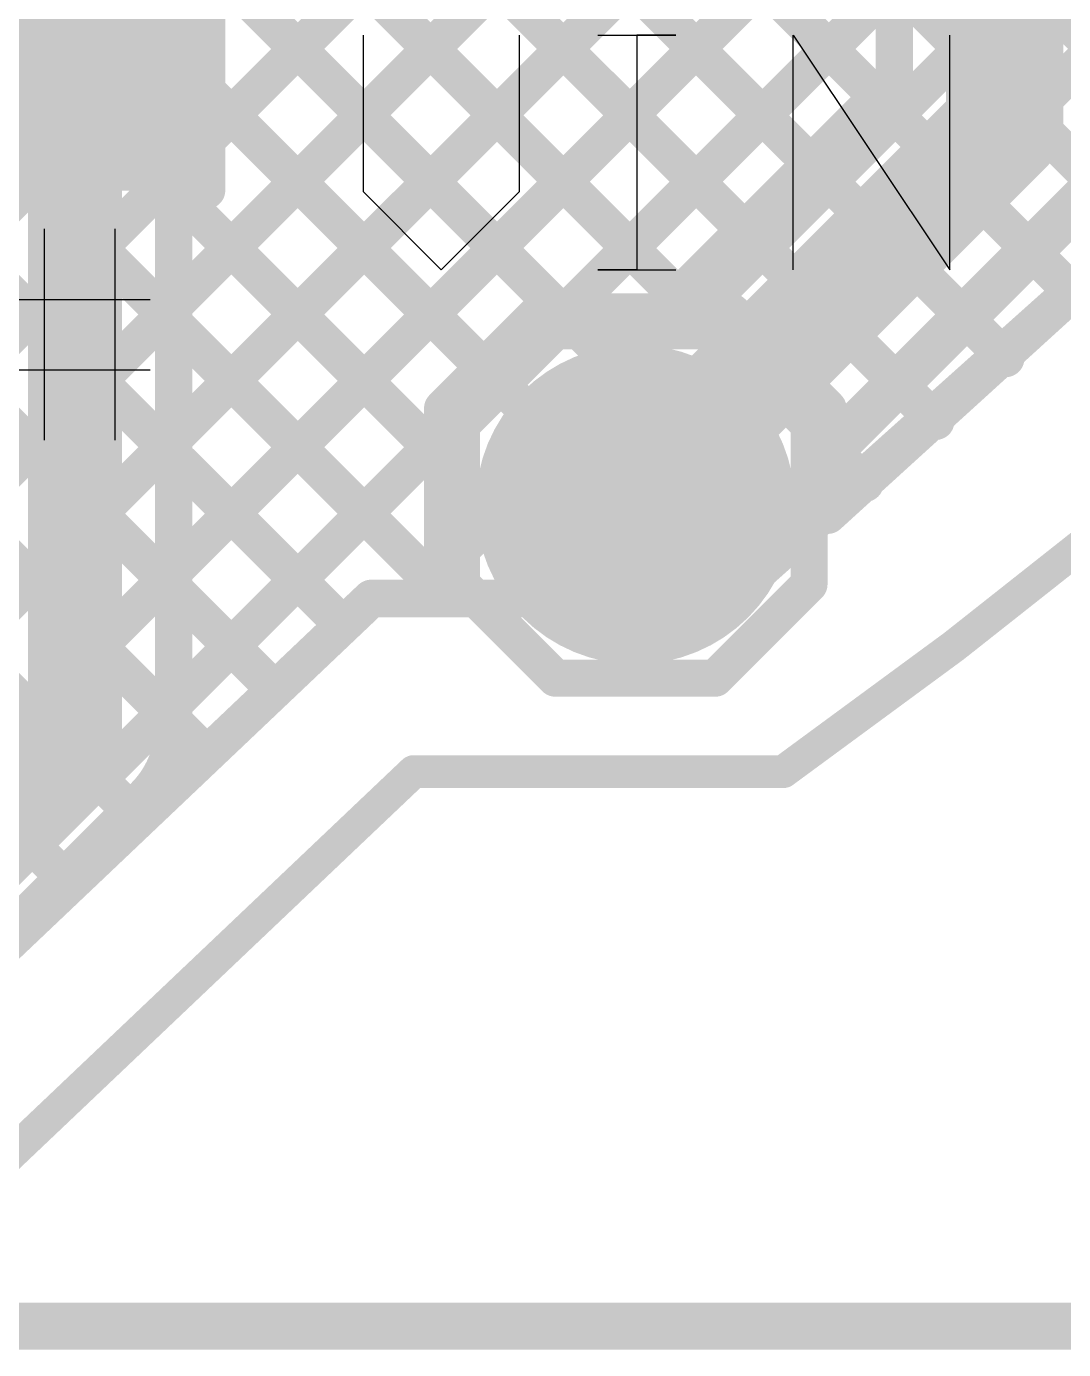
# Model space of a CAD drawing. Header units: millimetres. Extents: x 3.57 to 6.19, y 4.04 to 5.89.
# Drawn here: x 5.3587 to 5.5795, y 4.0363 to 4.3181 of the extents above; entities that cross this region are included whole.
import ezdxf

# ---------------------------------------------------------------- set-up
doc = ezdxf.new("R2010")
doc.units = ezdxf.units.MM
doc.header["$MEASUREMENT"] = 0
for name, color, linetype in [('BottomLayer', 5, 'Continuous'), ('BottomSolder', 6, 'Continuous'), ('Mechanical1', 6, 'Continuous'), ('Mechanical2', 216, 'Continuous'), ('MultiLayer', 9, 'Continuous'), ('TopLayer', 1, 'Continuous'), ('TopOverlay', 2, 'Continuous'), ('TopPaste', 8, 'Continuous'), ('TopSolder', 216, 'Continuous'), ('ViaHoleLayer', 16, 'Continuous')]:
    doc.layers.add(name, color=color, linetype=linetype)

# ---------------------------------------------------------------- blocks, each defined once
blk = doc.blocks.new('TEST_POINT_1')
at = {"layer": 'TopLayer', "const_width": 0.03}
blk.add_lwpolyline([(-0.015, 0, 1), (0.015, 0, 1)], format="xyb", close=True, dxfattribs=at)
at = {"layer": 'TopOverlay', "const_width": 0.00787}
for points in [[(-0.037, 0.017), (-0.017, 0.037)], [(-0.017, 0.037), (0.017, 0.037)], [(-0.017, 0.037), (0.017, 0.037)], [(0.017, 0.037), (0.037, 0.017)], [(-0.037, -0.017), (-0.037, 0.017)], [(0.037, -0.017), (0.037, 0.017)], [(-0.037, -0.017), (-0.017, -0.037)], [(0.017, -0.037), (0.037, -0.017)], [(-0.017, -0.037), (0.017, -0.037)], [(-0.017, -0.037), (0.017, -0.037)]]:
    blk.add_lwpolyline(points, dxfattribs=at)
at = {"layer": 'TopOverlay', "const_width": 0.00394}
for points in [[(-0.01897, 0.037, 1), (-0.01503, 0.037, 1)], [(-0.01897, 0.037, 1), (-0.01503, 0.037, 1)], [(-0.01897, 0.037, 1), (-0.01503, 0.037, 1)], [(0.01503, 0.037, 1), (0.01897, 0.037, 1)], [(0.01503, 0.037, 1), (0.01897, 0.037, 1)], [(0.01503, 0.037, 1), (0.01897, 0.037, 1)], [(-0.03897, 0.017, 1), (-0.03503, 0.017, 1)], [(-0.03897, 0.017, 1), (-0.03503, 0.017, 1)], [(0.03503, 0.017, 1), (0.03897, 0.017, 1)], [(0.03503, 0.017, 1), (0.03897, 0.017, 1)], [(-0.03897, -0.017, 1), (-0.03503, -0.017, 1)], [(-0.03897, -0.017, 1), (-0.03503, -0.017, 1)], [(0.03503, -0.017, 1), (0.03897, -0.017, 1)], [(0.03503, -0.017, 1), (0.03897, -0.017, 1)], [(-0.01897, -0.037, 1), (-0.01503, -0.037, 1)], [(-0.01897, -0.037, 1), (-0.01503, -0.037, 1)], [(-0.01897, -0.037, 1), (-0.01503, -0.037, 1)], [(0.01503, -0.037, 1), (0.01897, -0.037, 1)], [(0.01503, -0.037, 1), (0.01897, -0.037, 1)], [(0.01503, -0.037, 1), (0.01897, -0.037, 1)]]:
    blk.add_lwpolyline(points, format="xyb", close=True, dxfattribs=at)
at = {"layer": 'TopPaste', "const_width": 0.03}
blk.add_lwpolyline([(-0.015, 0, 1), (0.015, 0, 1)], format="xyb", close=True, dxfattribs=at)
at = {"layer": 'TopSolder', "const_width": 0.034}
blk.add_lwpolyline([(-0.017, 0, 1), (0.017, 0, 1)], format="xyb", close=True, dxfattribs=at)
blk = doc.blocks.new('BLM18AG121SN1D_34')
at = {"layer": 'TopLayer'}
for points in [[(-0.01575, -0.01701), (0.01575, -0.01701), (-0.01575, 0.01701), (0.01575, 0.01701)], [(0.03937, -0.01701), (0.07087, -0.01701), (0.03937, 0.01701), (0.07087, 0.01701)]]:
    blk.add_solid(points, dxfattribs=at)
at = {"layer": 'TopOverlay', "const_width": 0.01}
for points in [[(-0.022, -0.023), (-0.022, 0.023)], [(0.077, 0.023), (-0.022, 0.023)], [(0.077, -0.023), (0.077, 0.023)], [(0.077, -0.023), (-0.022, -0.023)]]:
    blk.add_lwpolyline(points, dxfattribs=at)
at = {"layer": 'TopOverlay', "const_width": 0.005}
for points in [[(-0.0245, 0.023, 1), (-0.0195, 0.023, 1)], [(-0.0245, 0.023, 1), (-0.0195, 0.023, 1)], [(0.0745, 0.023, 1), (0.0795, 0.023, 1)], [(0.0745, 0.023, 1), (0.0795, 0.023, 1)], [(-0.0245, -0.023, 1), (-0.0195, -0.023, 1)], [(-0.0245, -0.023, 1), (-0.0195, -0.023, 1)], [(0.0745, -0.023, 1), (0.0795, -0.023, 1)], [(0.0745, -0.023, 1), (0.0795, -0.023, 1)]]:
    blk.add_lwpolyline(points, format="xyb", close=True, dxfattribs=at)
at = {"layer": 'TopPaste'}
for points in [[(-0.01575, -0.01701), (0.01575, -0.01701), (-0.01575, 0.01701), (0.01575, 0.01701)], [(0.03937, -0.01701), (0.07087, -0.01701), (0.03937, 0.01701), (0.07087, 0.01701)]]:
    blk.add_solid(points, dxfattribs=at)
at = {"layer": 'TopSolder'}
for points in [[(-0.01975, -0.02101), (0.01975, -0.02101), (-0.01975, 0.02101), (0.01975, 0.02101)], [(0.03537, -0.02101), (0.07487, -0.02101), (0.03537, 0.02101), (0.07487, 0.02101)]]:
    blk.add_solid(points, dxfattribs=at)

msp = doc.modelspace()

# ---------------------------------------------------------------- linework, layer by layer
at = {"layer": 'BottomLayer'}
for points, const_width in [([(5.567, 4.29693), (5.567, 4.846)], 0.025), ([(5.5435, 4.30667), (5.5435, 4.816)], 0.008), ([(5.25271, 4.59022), (5.53988, 4.30305)], 0.008), ([(5.25271, 4.56193), (5.52574, 4.28891)], 0.008), ([(5.25271, 4.53365), (5.5116, 4.27476)], 0.008), ([(5.25271, 4.50536), (5.49745, 4.26062)], 0.008), ([(5.12579, 4.07928), (5.5435, 4.49698)], 0.008), ([(5.25271, 4.47708), (5.48331, 4.24648)], 0.008), ([(5.18857, 4.11376), (5.5435, 4.4687)], 0.008), ([(5.25271, 4.44879), (5.46937, 4.23214)], 0.008), ([(5.20718, 4.10409), (5.5435, 4.44041)], 0.008), ([(5.25271, 4.42051), (5.47695, 4.19628)], 0.008), ([(5.21162, 4.08025), (5.5435, 4.41213)], 0.008), ([(5.25271, 4.39223), (5.44866, 4.19628)], 0.008), ([(5.23893, 4.07928), (5.5435, 4.38384)], 0.008), ([(5.25271, 4.36394), (5.42609, 4.19057)], 0.008), ([(5.26722, 4.07928), (5.5435, 4.35556)], 0.008), ([(5.2955, 4.07928), (5.5435, 4.32727)], 0.008), ([(5.27431, 4.31406), (5.41158, 4.17679)], 0.008), ([(5.47173, 4.23489), (5.5435, 4.30667)], 0.008), ([(5.48834, 4.21828), (5.567, 4.29693)], 0.025), ([(5.27288, 4.28721), (5.39707, 4.16301)], 0.008), ([(5.50496, 4.20166), (5.5836, 4.2803)], 0.008), ([(5.26184, 4.26996), (5.38257, 4.14924)], 0.008), ([(5.57312, 4.26981), (5.58195, 4.26098)], 0.008), ([(5.2444, 4.25912), (5.36806, 4.13546)], 0.008), ([(5.55897, 4.25567), (5.56722, 4.24742)], 0.008), ([(5.54483, 4.24153), (5.55232, 4.23404)], 0.008), ([(5.53069, 4.22739), (5.53725, 4.22083)], 0.008), ([(5.44079, 4.19628), (5.46494, 4.22043)], 0.008), ([(5.51655, 4.21324), (5.522, 4.2078)], 0.008), ([(5.46907, 4.19628), (5.47315, 4.20035)], 0.008), ([(5.50221, 4.1993), (5.50523, 4.19628)], 0.008), ([(5.3089, 4.07928), (5.4321, 4.19628)], 0.008), ([(5.4321, 4.19628), (5.48008, 4.19628)], 0.008), ([(5.4966, 4.19628), (5.50819, 4.19628)], 0.008)]:
    msp.add_lwpolyline(points, dxfattribs=dict(at, const_width=const_width))
at = {"layer": 'BottomLayer', "const_width": 0.008}
for points in [[(5.85187, 4.58864, -0.080996), (5.50819, 4.19628)], [(5.48008, 4.19628, -0.545326), (5.47173, 4.23489)], [(5.50496, 4.20166, -0.106954), (5.4966, 4.19628)]]:
    msp.add_lwpolyline(points, format="xyb", dxfattribs=at)
at = {"layer": 'BottomLayer'}
for points, const_width in [([(5.5415, 4.30667, 1), (5.5455, 4.30667, 1)], 0.004), ([(5.5415, 4.30667, 1), (5.5455, 4.30667, 1)], 0.004), ([(5.53788, 4.30305, 1), (5.54188, 4.30305, 1)], 0.004), ([(5.56075, 4.29693, 1), (5.57325, 4.29693, 1)], 0.0125), ([(5.56075, 4.29693, 1), (5.57325, 4.29693, 1)], 0.0125), ([(5.52374, 4.28891, 1), (5.52774, 4.28891, 1)], 0.004), ([(5.5096, 4.27476, 1), (5.5136, 4.27476, 1)], 0.004), ([(5.57112, 4.26981, 1), (5.57512, 4.26981, 1)], 0.004), ([(5.49545, 4.26062, 1), (5.49945, 4.26062, 1)], 0.004), ([(5.57995, 4.26098, 1), (5.58395, 4.26098, 1)], 0.004), ([(5.55697, 4.25567, 1), (5.56097, 4.25567, 1)], 0.004), ([(5.48131, 4.24648, 1), (5.48531, 4.24648, 1)], 0.004), ([(5.56522, 4.24742, 1), (5.56922, 4.24742, 1)], 0.004), ([(5.54283, 4.24153, 1), (5.54683, 4.24153, 1)], 0.004), ([(5.46973, 4.23489, 1), (5.47373, 4.23489, 1)], 0.004), ([(5.46973, 4.23489, 1), (5.47373, 4.23489, 1)], 0.004), ([(5.55032, 4.23404, 1), (5.55432, 4.23404, 1)], 0.004), ([(5.46737, 4.23214, 1), (5.47137, 4.23214, 1)], 0.004), ([(5.48209, 4.21828, 1), (5.49459, 4.21828, 1)], 0.0125), ([(5.52869, 4.22739, 1), (5.53269, 4.22739, 1)], 0.004), ([(5.48244, 4.21828, 1), (5.49425, 4.21828, 1)], 0.01181), ([(5.46294, 4.22043, 1), (5.46694, 4.22043, 1)], 0.004), ([(5.53525, 4.22083, 1), (5.53925, 4.22083, 1)], 0.004), ([(5.51455, 4.21324, 1), (5.51855, 4.21324, 1)], 0.004), ([(5.52, 4.2078, 1), (5.524, 4.2078, 1)], 0.004), ([(5.50296, 4.20166, 1), (5.50696, 4.20166, 1)], 0.004), ([(5.50296, 4.20166, 1), (5.50696, 4.20166, 1)], 0.004), ([(5.47115, 4.20035, 1), (5.47515, 4.20035, 1)], 0.004), ([(5.50021, 4.1993, 1), (5.50421, 4.1993, 1)], 0.004), ([(5.4301, 4.19628, 1), (5.4341, 4.19628, 1)], 0.004), ([(5.4301, 4.19628, 1), (5.4341, 4.19628, 1)], 0.004), ([(5.43879, 4.19628, 1), (5.44279, 4.19628, 1)], 0.004), ([(5.44666, 4.19628, 1), (5.45066, 4.19628, 1)], 0.004), ([(5.46707, 4.19628, 1), (5.47107, 4.19628, 1)], 0.004), ([(5.47495, 4.19628, 1), (5.47895, 4.19628, 1)], 0.004), ([(5.47808, 4.19628, 1), (5.48208, 4.19628, 1)], 0.004), ([(5.47808, 4.19628, 1), (5.48208, 4.19628, 1)], 0.004), ([(5.4946, 4.19628, 1), (5.4986, 4.19628, 1)], 0.004), ([(5.4946, 4.19628, 1), (5.4986, 4.19628, 1)], 0.004), ([(5.50323, 4.19628, 1), (5.50723, 4.19628, 1)], 0.004), ([(5.50619, 4.19628, 1), (5.51019, 4.19628, 1)], 0.004), ([(5.50619, 4.19628, 1), (5.51019, 4.19628, 1)], 0.004), ([(5.42409, 4.19057, 1), (5.42809, 4.19057, 1)], 0.004), ([(5.40958, 4.17679, 1), (5.41358, 4.17679, 1)], 0.004), ([(5.39507, 4.16301, 1), (5.39907, 4.16301, 1)], 0.004), ([(5.38057, 4.14924, 1), (5.38457, 4.14924, 1)], 0.004), ([(5.36606, 4.13546, 1), (5.37006, 4.13546, 1)], 0.004)]:
    msp.add_lwpolyline(points, format="xyb", close=True, dxfattribs=dict(at, const_width=const_width))
at = {"layer": 'BottomSolder', "const_width": 0.00991}
msp.add_lwpolyline([(5.48339, 4.21828, 1), (5.4933, 4.21828, 1)], format="xyb", close=True, dxfattribs=at)
at = {"layer": 'Mechanical1', "const_width": 0.01}
msp.add_lwpolyline([(5.33025, 4.04128), (6.16634, 4.04128)], dxfattribs=at)
at = {"layer": 'Mechanical2', "const_width": 0.007}
msp.add_lwpolyline([(5.62598, 4.24324, -0.025964), (5.51986, 4.15939)], format="xyb", dxfattribs=at)
for points in [[(5.31675, 4.04128), (5.44112, 4.15939)], [(5.44112, 4.15939), (5.51986, 4.15939)]]:
    msp.add_lwpolyline(points, dxfattribs=at)
at = {"layer": 'Mechanical2', "const_width": 0.0035}
for points in [[(5.43937, 4.15939, 1), (5.44287, 4.15939, 1)], [(5.43937, 4.15939, 1), (5.44287, 4.15939, 1)], [(5.51811, 4.15939, 1), (5.52161, 4.15939, 1)], [(5.51811, 4.15939, 1), (5.52161, 4.15939, 1)]]:
    msp.add_lwpolyline(points, format="xyb", close=True, dxfattribs=at)
at = {"layer": 'MultiLayer', "const_width": 0.01181}
msp.add_lwpolyline([(5.48244, 4.21828, 1), (5.49425, 4.21828, 1)], format="xyb", close=True, dxfattribs=at)
at = {"layer": 'TopLayer'}
for points, const_width in [([(5.39701, 4.29392), (5.72009, 4.617)], 0.008), ([(5.39, 4.25863), (5.711, 4.57963)], 0.008), ([(5.39, 4.23034), (5.711, 4.55134)], 0.008), ([(5.3925, 4.507), (5.61088, 4.28862)], 0.008), ([(5.39, 4.20206), (5.67613, 4.48819)], 0.008), ([(5.3925, 4.47871), (5.5965, 4.27471)], 0.008), ([(5.4735, 4.25728), (5.67613, 4.45991)], 0.008), ([(5.3925, 4.45043), (5.58195, 4.26098)], 0.008), ([(5.50179, 4.25728), (5.6775, 4.43299)], 0.008), ([(5.51946, 4.24666), (5.70579, 4.43299)], 0.008), ([(5.52934, 4.22827), (5.73407, 4.43299)], 0.008), ([(5.3925, 4.42214), (5.56722, 4.24742)], 0.008), ([(5.39701, 4.38935), (5.55232, 4.23404)], 0.008), ([(5.39701, 4.36107), (5.5008, 4.25728)], 0.008), ([(5.39701, 4.28325), (5.39701, 4.33675)], 0.008), ([(5.39701, 4.33278), (5.47252, 4.25728)], 0.008), ([(5.369, 4.169), (5.369, 4.31)], 0.02), ([(5.39701, 4.3045), (5.45604, 4.24547)], 0.008), ([(5.39, 4.169), (5.39, 4.28325)], 0.008), ([(5.39, 4.28325), (5.39701, 4.28325)], 0.008), ([(5.39, 4.28322), (5.44734, 4.22588)], 0.008), ([(5.39, 4.25494), (5.44734, 4.19759)], 0.008), ([(5.44734, 4.23678), (5.46784, 4.25728)], 0.008), ([(5.46784, 4.25728), (5.50884, 4.25728)], 0.008), ([(5.50884, 4.25728), (5.52934, 4.23678)], 0.008), ([(5.44734, 4.19628), (5.44734, 4.23678)], 0.008), ([(5.52934, 4.21403), (5.52934, 4.23678)], 0.008), ([(5.39, 4.17377), (5.44734, 4.23112)], 0.008), ([(5.52934, 4.22873), (5.53725, 4.22083)], 0.008), ([(5.39, 4.22665), (5.42609, 4.19057)], 0.008), ([(5.44079, 4.19628), (5.44734, 4.20283)], 0.008), ([(5.331, 4.10027), (5.4321, 4.19628)], 0.008), ([(5.39, 4.19837), (5.41158, 4.17679)], 0.008), ([(5.4321, 4.19628), (5.44734, 4.19628)], 0.008), ([(5.29, 4.09), (5.369, 4.169)], 0.02), ([(5.39, 4.17009), (5.39707, 4.16301)], 0.008), ([(5.331, 4.1013), (5.38381, 4.15412)], 0.008)]:
    msp.add_lwpolyline(points, dxfattribs=dict(at, const_width=const_width))
at = {"layer": 'TopLayer', "const_width": 0.008}
for points in [[(5.74155, 4.43299, -0.047144), (5.52934, 4.21403)], [(5.39, 4.169, -0.199534), (5.38381, 4.15412)], [(5.39, 4.169, -0.198912), (5.38385, 4.15415)]]:
    msp.add_lwpolyline(points, format="xyb", dxfattribs=at)
at = {"layer": 'TopLayer'}
for points, const_width in [([(5.364, 4.31, 1), (5.374, 4.31, 1)], 0.01), ([(5.39501, 4.3045, 1), (5.39901, 4.3045, 1)], 0.004), ([(5.39501, 4.29392, 1), (5.39901, 4.29392, 1)], 0.004), ([(5.388, 4.28325, 1), (5.392, 4.28325, 1)], 0.004), ([(5.388, 4.28325, 1), (5.392, 4.28325, 1)], 0.004), ([(5.388, 4.28322, 1), (5.392, 4.28322, 1)], 0.004), ([(5.39501, 4.28325, 1), (5.39901, 4.28325, 1)], 0.004), ([(5.39501, 4.28325, 1), (5.39901, 4.28325, 1)], 0.004), ([(5.57995, 4.26098, 1), (5.58395, 4.26098, 1)], 0.004), ([(5.388, 4.25863, 1), (5.392, 4.25863, 1)], 0.004), ([(5.388, 4.25494, 1), (5.392, 4.25494, 1)], 0.004), ([(5.46584, 4.25728, 1), (5.46984, 4.25728, 1)], 0.004), ([(5.46584, 4.25728, 1), (5.46984, 4.25728, 1)], 0.004), ([(5.47052, 4.25728, 1), (5.47452, 4.25728, 1)], 0.004), ([(5.4715, 4.25728, 1), (5.4755, 4.25728, 1)], 0.004), ([(5.4988, 4.25728, 1), (5.5028, 4.25728, 1)], 0.004), ([(5.49979, 4.25728, 1), (5.50379, 4.25728, 1)], 0.004), ([(5.50684, 4.25728, 1), (5.51084, 4.25728, 1)], 0.004), ([(5.50684, 4.25728, 1), (5.51084, 4.25728, 1)], 0.004), ([(5.51746, 4.24666, 1), (5.52146, 4.24666, 1)], 0.004), ([(5.56522, 4.24742, 1), (5.56922, 4.24742, 1)], 0.004), ([(5.45404, 4.24547, 1), (5.45804, 4.24547, 1)], 0.004), ([(5.44534, 4.23678, 1), (5.44934, 4.23678, 1)], 0.004), ([(5.44534, 4.23678, 1), (5.44934, 4.23678, 1)], 0.004), ([(5.52734, 4.23678, 1), (5.53134, 4.23678, 1)], 0.004), ([(5.52734, 4.23678, 1), (5.53134, 4.23678, 1)], 0.004), ([(5.55032, 4.23404, 1), (5.55432, 4.23404, 1)], 0.004), ([(5.388, 4.23034, 1), (5.392, 4.23034, 1)], 0.004), ([(5.44534, 4.23112, 1), (5.44934, 4.23112, 1)], 0.004), ([(5.52734, 4.22873, 1), (5.53134, 4.22873, 1)], 0.004), ([(5.52734, 4.22827, 1), (5.53134, 4.22827, 1)], 0.004), ([(5.388, 4.22665, 1), (5.392, 4.22665, 1)], 0.004), ([(5.44534, 4.22588, 1), (5.44934, 4.22588, 1)], 0.004), ([(5.48244, 4.21828, 1), (5.49425, 4.21828, 1)], 0.01181), ([(5.53525, 4.22083, 1), (5.53925, 4.22083, 1)], 0.004), ([(5.52734, 4.21403, 1), (5.53134, 4.21403, 1)], 0.004), ([(5.52734, 4.21403, 1), (5.53134, 4.21403, 1)], 0.004), ([(5.388, 4.20206, 1), (5.392, 4.20206, 1)], 0.004), ([(5.44534, 4.20283, 1), (5.44934, 4.20283, 1)], 0.004), ([(5.388, 4.19837, 1), (5.392, 4.19837, 1)], 0.004), ([(5.4301, 4.19628, 1), (5.4341, 4.19628, 1)], 0.004), ([(5.4301, 4.19628, 1), (5.4341, 4.19628, 1)], 0.004), ([(5.43879, 4.19628, 1), (5.44279, 4.19628, 1)], 0.004), ([(5.44534, 4.19759, 1), (5.44934, 4.19759, 1)], 0.004), ([(5.44534, 4.19628, 1), (5.44934, 4.19628, 1)], 0.004), ([(5.44534, 4.19628, 1), (5.44934, 4.19628, 1)], 0.004), ([(5.42409, 4.19057, 1), (5.42809, 4.19057, 1)], 0.004), ([(5.40958, 4.17679, 1), (5.41358, 4.17679, 1)], 0.004), ([(5.364, 4.169, 1), (5.374, 4.169, 1)], 0.01), ([(5.364, 4.169, 1), (5.374, 4.169, 1)], 0.01), ([(5.388, 4.17377, 1), (5.392, 4.17377, 1)], 0.004), ([(5.388, 4.17009, 1), (5.392, 4.17009, 1)], 0.004), ([(5.388, 4.169, 1), (5.392, 4.169, 1)], 0.004), ([(5.388, 4.169, 1), (5.392, 4.169, 1)], 0.004), ([(5.388, 4.169, 1), (5.392, 4.169, 1)], 0.004), ([(5.39507, 4.16301, 1), (5.39907, 4.16301, 1)], 0.004), ([(5.38181, 4.15412, 1), (5.38581, 4.15412, 1)], 0.004), ([(5.38181, 4.15412, 1), (5.38581, 4.15412, 1)], 0.004), ([(5.38185, 4.15415, 1), (5.38585, 4.15415, 1)], 0.004)]:
    msp.add_lwpolyline(points, format="xyb", close=True, dxfattribs=dict(at, const_width=const_width))
at = {"layer": 'TopOverlay'}
for p, q in [((5.43034, 4.31626), (5.43034, 4.28294)), ((5.46367, 4.28294), (5.46367, 4.31626)), ((5.48033, 4.31626), (5.49699, 4.31626)), ((5.49699, 4.31626), (5.48866, 4.31626)), ((5.48866, 4.31626), (5.48866, 4.26628)), ((5.52198, 4.26628), (5.52198, 4.31626)), ((5.52198, 4.31626), (5.5553, 4.26628)), ((5.5553, 4.26628), (5.5553, 4.31626)), ((5.43034, 4.28294), (5.447, 4.26628)), ((5.447, 4.26628), (5.46367, 4.28294)), ((5.3625, 4.23), (5.3625, 4.27499)), ((5.37749, 4.27499), (5.37749, 4.23)), ((5.48866, 4.26628), (5.48033, 4.26628)), ((5.48033, 4.26628), (5.49699, 4.26628)), ((5.355, 4.25999), (5.37749, 4.25999)), ((5.37749, 4.25999), (5.38499, 4.25999)), ((5.355, 4.245), (5.38499, 4.245))]:
    msp.add_line(p, q, dxfattribs=at)
at = {"layer": 'TopSolder', "const_width": 0.00991}
msp.add_lwpolyline([(5.48339, 4.21828, 1), (5.4933, 4.21828, 1)], format="xyb", close=True, dxfattribs=at)
at = {"layer": 'ViaHoleLayer', "const_width": 0.00591}
msp.add_lwpolyline([(5.48539, 4.21828, 1), (5.4913, 4.21828, 1)], format="xyb", close=True, dxfattribs=at)

# ---------------------------------------------------------------- block references
at = {"rotation": 270}
msp.add_blockref('BLM18AG121SN1D_34', (5.369, 4.36512), dxfattribs=at)
msp.add_blockref('TEST_POINT_1', (5.48834, 4.21628))

doc.saveas('drawing.dxf')
